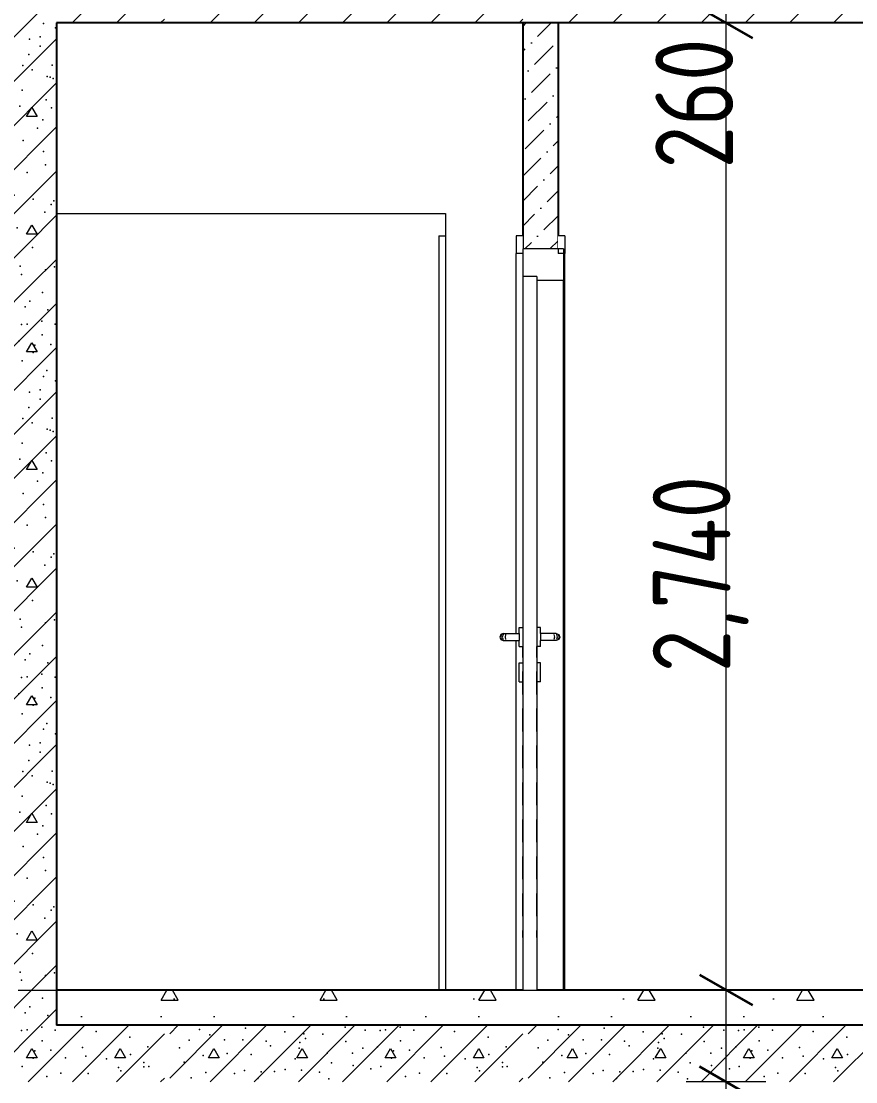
# Model space of a CAD drawing. Header units: millimetres. Extents: x 18162 to 7085488, y 72188 to 247925.
# Drawn here: x 3678329 to 3680692, y 133858 to 136863 of the extents above; entities that cross this region are included whole.
import ezdxf

# ---------------------------------------------------------------- set-up
doc = ezdxf.new("R2010")
doc.units = ezdxf.units.MM
doc.header["$MEASUREMENT"] = 0
doc.linetypes.add('Dot & Dashed', pattern=[670.277762, 317.5, -176.388889, 0, -176.388874])
doc.linetypes.add('Wipeout_Contour', pattern=[1000, 0, -1000])
doc.layers.add('Archicad Doors', color=7, linetype='Continuous')
doc.layers.add('Structural - Bearing', color=7, linetype='Continuous')
doc.styles.add('GENERATED_STYLE_3', font='', dxfattribs={"width": 0.8})
doc.styles.get('GENERATED_STYLE_3').set_extended_font_data('ISOCPEUR MON')
doc.dimstyles.new('GENERATED_STYLE__5', dxfattribs={"dimtxt": 220.000005, "dimasz": 114, "dimexe": 0.18, "dimexo": 150, "dimgap": 0, "dimtad": 1, "dimdec": 0, "dimzin": 0, "dimdsep": 46, "dimtxsty": 'GENERATED_STYLE_3', "dimblk": 'ARROWHEAD_2', "dimblk1": 'ARROWHEAD_2', "dimblk2": 'ARROWHEAD_2', "dimcen": 0.09, "dimclrd": 13, "dimclre": 13, "dimclrt": 13, "dimadec": 0, "dimazin": 0, "dimtfac": 1, "dimtdec": 4, "dimtmove": 0, "dimatfit": 3, "dimfxl": 1, "dimtolj": 1, "dimtzin": 0, "dimarcsym": 0})

# ---------------------------------------------------------------- blocks, each defined once
blk = doc.blocks.new('*X936', base_point=(3761974.7, 95118))
at = {"layer": 'Structural - Bearing', "color": 7, "linetype": 'Continuous', "lineweight": 9}
for p, q in [((3678229.1, 133863.3), (3678383.8, 134018)), ((3678348.8, 133858), (3678508.8, 134018)), ((3678473.8, 133858), (3678633.8, 134018)), ((3678598.8, 133858), (3678734.4, 133993.6)), ((3678749.5, 133993.6), (3678773.9, 134018)), ((3678749.5, 133868.6), (3678898.9, 134018)), ((3678863.9, 133858), (3679023.9, 134018)), ((3678988.9, 133858), (3679148.9, 134018)), ((3679113.9, 133858), (3679273.9, 134018)), ((3679238.9, 133858), (3679398.9, 134018)), ((3679363.9, 133858), (3679523.9, 134018)), ((3679488.9, 133858), (3679648.9, 134018)), ((3679613.9, 133858), (3679749.5, 133993.6)), ((3679764.7, 133993.6), (3679789, 134018)), ((3679764.7, 133868.6), (3679914, 134018)), ((3679879, 133858), (3680039, 134018)), ((3680004, 133858), (3680164, 134018)), ((3680129, 133858), (3680289, 134018)), ((3680254, 133858), (3680414, 134018)), ((3680379, 133858), (3680539, 134018)), ((3680504, 133858), (3680664, 134018)), ((3680629, 133858), (3680764.7, 133993.6)), ((3678344.3, 133926), (3678359.4, 133952)), ((3678359.4, 133952), (3678374.3, 133925.9)), ((3678594.3, 133926), (3678609.4, 133952)), ((3678609.4, 133952), (3678624.3, 133925.9)), ((3678859.4, 133926), (3678874.5, 133952)), ((3678874.5, 133952), (3678889.4, 133925.9)), ((3679109.4, 133926), (3679124.5, 133952)), ((3679124.5, 133952), (3679139.4, 133925.9)), ((3679359.4, 133926), (3679374.5, 133952)), ((3679374.5, 133952), (3679389.4, 133925.9)), ((3679609.4, 133926), (3679624.5, 133952)), ((3679624.5, 133952), (3679639.4, 133925.9)), ((3679874.5, 133926), (3679889.7, 133952)), ((3679889.7, 133952), (3679904.6, 133925.9)), ((3680124.5, 133926), (3680139.7, 133952)), ((3680139.7, 133952), (3680154.6, 133925.9)), ((3680374.5, 133926), (3680389.7, 133952)), ((3680389.7, 133952), (3680404.6, 133925.9)), ((3680624.5, 133926), (3680639.7, 133952)), ((3680639.7, 133952), (3680654.6, 133925.9)), ((3678374.3, 133925.9), (3678344.3, 133926)), ((3678624.3, 133925.9), (3678594.3, 133926)), ((3678889.4, 133925.9), (3678859.4, 133926)), ((3679139.4, 133925.9), (3679109.4, 133926)), ((3679389.4, 133925.9), (3679359.4, 133926)), ((3679639.4, 133925.9), (3679609.4, 133926)), ((3679904.6, 133925.9), (3679874.5, 133926)), ((3680154.6, 133925.9), (3680124.5, 133926)), ((3680404.6, 133925.9), (3680374.5, 133926)), ((3680654.6, 133925.9), (3680624.5, 133926)), ((3678723.8, 133858), (3678734.4, 133868.6)), ((3679738.9, 133858), (3679749.5, 133868.6))]:
    blk.add_line(p, q, dxfattribs=at)
for p in [(3678330.2, 134003.4), (3678345.6, 134005), (3678387.4, 134012.7), (3678425.6, 134004.5), (3678541.1, 134000.3), (3678834.2, 134005.8), (3678964.3, 134009.7), (3679075, 133999.4), (3679129, 133994.2), (3679246.2, 134012.6), (3679303, 134004.5), (3679345.3, 134003.4), (3679360.8, 134005), (3679402.5, 134012.7), (3679440.8, 134004.5), (3679556.2, 134000.3), (3679849.4, 134005.8), (3679979.4, 134009.7), (3680090.2, 133999.4), (3680144.1, 133994.2), (3680261.3, 134012.6), (3680318.1, 134004.5), (3680360.4, 134003.4), (3680375.9, 134005), (3680417.6, 134012.7), (3680455.9, 134004.5), (3680571.4, 134000.3), (3678388.1, 133974.2), (3678636.2, 133984.9), (3678804.6, 133975.8), (3678863.4, 133991.3), (3678904.9, 133977.2), (3678956.6, 133976.8), (3679022.3, 133972.9), (3679118.2, 133969.4), (3679134.1, 133980.6), (3679183.1, 133992.6), (3679248, 133972.5), (3679403.2, 133974.2), (3679651.3, 133984.9), (3679819.7, 133975.8), (3679878.5, 133991.3), (3679920, 133977.2), (3679971.8, 133976.8), (3680037.4, 133972.9), (3680133.3, 133969.4), (3680149.2, 133980.6), (3680198.2, 133992.6), (3680263.1, 133972.5), (3680418.3, 133974.2), (3680666.4, 133984.9), (3678367.7, 133945.3), (3678412.8, 133947.2), (3678502.8, 133954.9), (3678638.1, 133935), (3678687.1, 133956.9), (3678777.6, 133954.3), (3678912.1, 133938.2), (3678979.7, 133935), (3679035.2, 133959.5), (3679116.3, 133953), (3679195.4, 133939.5), (3679266.9, 133938.8), (3679296.5, 133953), (3679337.8, 133956.9), (3679382.8, 133945.3), (3679428, 133947.2), (3679517.9, 133954.9), (3679653.2, 133935), (3679702.2, 133956.9), (3679792.7, 133954.3), (3679927.3, 133938.2), (3679994.9, 133935), (3680050.4, 133959.5), (3680131.4, 133953), (3680210.5, 133939.5), (3680282, 133938.8), (3680311.7, 133953), (3680352.9, 133956.9), (3680397.9, 133945.3), (3680443.1, 133947.2), (3680533, 133954.9), (3680668.4, 133935), (3678362.5, 133924.7), (3678454.5, 133926), (3678512.4, 133930.3), (3678570.7, 133922.9), (3678676.3, 133912.3), (3678790.6, 133913.8), (3678844.5, 133932.4), (3679104.3, 133923.1), (3679207.7, 133911.8), (3679268.6, 133903.7), (3679377.7, 133924.7), (3679469.6, 133926), (3679527.5, 133930.3), (3679585.9, 133922.9), (3679691.5, 133912.3), (3679805.7, 133913.8), (3679859.7, 133932.4), (3680119.4, 133923.1), (3680222.8, 133911.8), (3680283.8, 133903.7), (3680392.8, 133924.7), (3680484.7, 133926), (3680542.7, 133930.3), (3680601, 133922.9), (3678331.8, 133900.9), (3678402, 133872.8), (3678441.5, 133882.9), (3678518.7, 133881.4), (3678604.6, 133898.3), (3678611.4, 133889.1), (3678676.5, 133900.5), (3678690.3, 133901.5), (3678852.1, 133884.5), (3678933, 133881.8), (3678961.7, 133889.9), (3679008.4, 133886), (3679046.3, 133887), (3679076.3, 133892.5), (3679122.7, 133891.2), (3679173.8, 133885.7), (3679319.3, 133894.8), (3679347, 133900.9), (3679417.2, 133872.8), (3679456.6, 133882.9), (3679533.8, 133881.4), (3679619.7, 133898.3), (3679626.6, 133889.1), (3679691.6, 133900.5), (3679705.4, 133901.5), (3679867.2, 133884.5), (3679948.1, 133881.8), (3679976.8, 133889.9), (3680023.6, 133886), (3680061.4, 133887), (3680091.5, 133892.5), (3680137.8, 133891.2), (3680188.9, 133885.7), (3680334.5, 133894.8), (3680362.1, 133900.9), (3680432.3, 133872.8), (3680471.7, 133882.9), (3680549, 133881.4), (3680634.9, 133898.3), (3680641.7, 133889.1), (3678810.6, 133869), (3678999.2, 133867.5), (3679200.4, 133866.2), (3679825.8, 133869), (3680014.3, 133867.5), (3680215.5, 133866.2)]:
    blk.add_point(p, dxfattribs=at)
blk = doc.blocks.new('*X949', base_point=(3761974.7, 95118))
at = {"layer": 'Structural - Bearing', "color": 7, "linetype": 'Continuous', "lineweight": 9}
for p, q in [((3678348.7, 136858), (3678508.7, 137018)), ((3678473.7, 136858), (3678633.7, 137018)), ((3678863.9, 136858), (3679023.9, 137018)), ((3678988.9, 136858), (3679148.9, 137018)), ((3679113.9, 136858), (3679273.9, 137018)), ((3679238.9, 136858), (3679398.9, 137018)), ((3679363.9, 136858), (3679523.9, 137018)), ((3679488.9, 136858), (3679648.9, 137018)), ((3679879, 136858), (3680039, 137018)), ((3680004, 136858), (3680164, 137018)), ((3680129, 136858), (3680289, 137018)), ((3680254, 136858), (3680414, 137018)), ((3680379, 136858), (3680539, 137018)), ((3680504, 136858), (3680664, 137018)), ((3678598.7, 136858), (3678734.4, 136993.7)), ((3679613.9, 136858), (3679749.5, 136993.7)), ((3680629, 136858), (3680764.7, 136993.7)), ((3678723.7, 136858), (3678734.4, 136868.7)), ((3679738.9, 136858), (3679749.5, 136868.7))]:
    blk.add_line(p, q, dxfattribs=at)
blk = doc.blocks.new('*X1012', base_point=(3761974.7, 95118))
at = {"layer": 'Structural - Bearing', "color": 7, "linetype": 'Continuous', "lineweight": 9}
for p, q in [((3678229.1, 136738.3), (3678348.7, 136858)), ((3678229.1, 136613.3), (3678429.1, 136813.3)), ((3678234.4, 136785.4), (3678229.1, 136776)), ((3678229.1, 136759.3), (3678249.5, 136759.4)), ((3678249.5, 136759.4), (3678234.4, 136785.4)), ((3678229.1, 136488.3), (3678429.1, 136688.3)), ((3678344.3, 136592.7), (3678359.4, 136618.7)), ((3678359.4, 136618.7), (3678374.3, 136592.7)), ((3678374.3, 136592.7), (3678344.3, 136592.7)), ((3678229.1, 136363.3), (3678429.1, 136563.3)), ((3678234.4, 136452), (3678229.1, 136442.7)), ((3678229.1, 136238.3), (3678429.1, 136438.3)), ((3678249.5, 136426), (3678234.4, 136452)), ((3678229.1, 136426), (3678249.5, 136426)), ((3678234.4, 136118.7), (3678429.1, 136313.3)), ((3678344.3, 136259.4), (3678359.4, 136285.4)), ((3678359.4, 136285.4), (3678374.3, 136259.3)), ((3678374.3, 136259.3), (3678344.3, 136259.4)), ((3678359.4, 136118.7), (3678429.1, 136188.3)), ((3678229.1, 135988.3), (3678359.4, 136118.7)), ((3678229.1, 136113.3), (3678234.4, 136118.7)), ((3678234.4, 136118.7), (3678229.1, 136109.3)), ((3678249.5, 136092.7), (3678234.4, 136118.7)), ((3678229.1, 136092.7), (3678249.5, 136092.7)), ((3678229.1, 135863.3), (3678429.1, 136063.3)), ((3678344.3, 135926), (3678359.4, 135952)), ((3678359.4, 135952), (3678374.3, 135926)), ((3678229.1, 135738.3), (3678429.1, 135938.3)), ((3678374.3, 135926), (3678344.3, 135926)), ((3678229.1, 135613.3), (3678429.1, 135813.3)), ((3678234.4, 135785.3), (3678229.1, 135776)), ((3678249.5, 135759.3), (3678234.4, 135785.3)), ((3678229.1, 135759.3), (3678249.5, 135759.3)), ((3678229.1, 135488.3), (3678429.1, 135688.3)), ((3678344.3, 135592.7), (3678359.4, 135618.7)), ((3678359.4, 135618.7), (3678374.3, 135592.6)), ((3678374.3, 135592.6), (3678344.3, 135592.7)), ((3678229.1, 135363.3), (3678429.1, 135563.3)), ((3678234.4, 135452), (3678229.1, 135442.7)), ((3678229.1, 135238.3), (3678429.1, 135438.3)), ((3678249.5, 135426), (3678234.4, 135452)), ((3678229.1, 135426), (3678249.5, 135426)), ((3678234.4, 135118.7), (3678429.1, 135313.3)), ((3678344.3, 135259.3), (3678359.4, 135285.3)), ((3678359.4, 135285.3), (3678374.3, 135259.3)), ((3678374.3, 135259.3), (3678344.3, 135259.3)), ((3678359.4, 135118.7), (3678429.1, 135188.3)), ((3678234.4, 135118.7), (3678229.1, 135109.3)), ((3678229.1, 134988.3), (3678359.4, 135118.6)), ((3678229.1, 135113.3), (3678234.4, 135118.6)), ((3678249.5, 135092.7), (3678234.4, 135118.7)), ((3678229.1, 135092.6), (3678249.5, 135092.7)), ((3678229.1, 134863.3), (3678429.1, 135063.3)), ((3678229.1, 134738.3), (3678429.1, 134938.3)), ((3678344.3, 134926), (3678359.4, 134952)), ((3678374.3, 134926), (3678344.3, 134926)), ((3678359.4, 134952), (3678374.3, 134926)), ((3678229.1, 134613.3), (3678429.1, 134813.3)), ((3678234.4, 134785.3), (3678229.1, 134776)), ((3678249.5, 134759.3), (3678234.4, 134785.3)), ((3678229.1, 134759.3), (3678249.5, 134759.3)), ((3678229.1, 134488.3), (3678429.1, 134688.3)), ((3678344.3, 134592.7), (3678359.4, 134618.7)), ((3678359.4, 134618.7), (3678374.3, 134592.6)), ((3678374.3, 134592.6), (3678344.3, 134592.7)), ((3678229.1, 134363.3), (3678429.1, 134563.3)), ((3678234.4, 134452), (3678229.1, 134442.7)), ((3678249.5, 134426), (3678234.4, 134452)), ((3678229.1, 134238.3), (3678429.1, 134438.3)), ((3678229.1, 134426), (3678249.5, 134426)), ((3678234.4, 134118.6), (3678429.1, 134313.3)), ((3678344.3, 134259.3), (3678359.4, 134285.3)), ((3678359.4, 134285.3), (3678374.3, 134259.3)), ((3678374.3, 134259.3), (3678344.3, 134259.3)), ((3678359.4, 134118.6), (3678429.1, 134188.3)), ((3678229.1, 134113.3), (3678234.4, 134118.6)), ((3678234.4, 134118.6), (3678229.1, 134109.3)), ((3678249.5, 134092.6), (3678234.4, 134118.6)), ((3678258.8, 134018), (3678359.4, 134118.6)), ((3678229.1, 134092.6), (3678249.5, 134092.6)), ((3678383.8, 134018), (3678429.1, 134063.3))]:
    blk.add_line(p, q, dxfattribs=at)
for p in [(3678256.9, 136852.6), (3678392, 136856.7), (3678292, 136846.1), (3678382.6, 136818.7), (3678426, 136844.3), (3678231.3, 136817.2), (3678352.5, 136812.3), (3678383.1, 136792.1), (3678241.5, 136776.6), (3678298.2, 136780.5), (3678350.3, 136768.6), (3678276.3, 136748.3), (3678333.6, 136737.1), (3678416.6, 136738), (3678287.4, 136718.3), (3678360, 136725.1), (3678402.8, 136706.8), (3678411, 136704.2), (3678419.8, 136700.6), (3678277.7, 136696), (3678332.1, 136667.4), (3678399.5, 136640.5), (3678251, 136611), (3678325.2, 136622.1), (3678415.2, 136617.2), (3678260.8, 136601.5), (3678279.5, 136588), (3678390.5, 136583.2), (3678232.8, 136560), (3678375, 136560.1), (3678334.3, 136524.7), (3678239, 136493.5), (3678391.7, 136493.5), (3678257.5, 136463.7), (3678290, 136462.6), (3678292, 136432.8), (3678345.6, 136434.8), (3678398.2, 136456.5), (3678283.6, 136409.3), (3678309.1, 136369.7), (3678260.7, 136365.3), (3678300.8, 136340.6), (3678362.6, 136359.1), (3678413.8, 136344.1), (3678421.4, 136353.8), (3678395.7, 136321.5), (3678282.3, 136280.3), (3678317.8, 136277.2), (3678263.7, 136227.7), (3678295.2, 136218), (3678295.2, 136218), (3678361.1, 136221.6), (3678325.6, 136169), (3678398.1, 136158.7), (3678423.5, 136166.7), (3678330.2, 136145.8), (3678272.5, 136086.9), (3678353.5, 136070.2), (3678389.6, 136094.7), (3678266.8, 136046.7), (3678279.2, 136037.5), (3678292.6, 136041.6), (3678294.7, 136057.6), (3678340.6, 136053.5), (3678404.6, 136045.4), (3678231.1, 136012.7), (3678387.4, 136012.7), (3678287.9, 136004.6), (3678330.2, 136003.5), (3678345.6, 136005), (3678425.6, 136004.6), (3678232.8, 135972.6), (3678281.4, 135953), (3678322.6, 135956.9), (3678388.1, 135974.2), (3678412.8, 135947.2), (3678251.8, 135938.9), (3678362.5, 135924.7), (3678367.7, 135945.3), (3678253.5, 135903.7), (3678304.2, 135894.9), (3678331.8, 135900.9), (3678392, 135856.7), (3678402, 135872.9), (3678256.9, 135852.6), (3678292, 135846.1), (3678426, 135844.3), (3678231.3, 135817.2), (3678352.5, 135812.2), (3678382.6, 135818.7), (3678241.5, 135776.6), (3678298.2, 135780.5), (3678350.3, 135768.6), (3678383.1, 135792.1), (3678276.3, 135748.3), (3678333.6, 135737.1), (3678416.6, 135738), (3678287.4, 135718.3), (3678360, 135725.1), (3678402.8, 135706.8), (3678277.7, 135696), (3678411, 135704.2), (3678419.8, 135700.6), (3678332.1, 135667.4), (3678325.2, 135622.1), (3678399.5, 135640.5), (3678415.2, 135617.1), (3678251, 135610.9), (3678260.8, 135601.5), (3678279.5, 135588), (3678232.8, 135560), (3678375, 135560.1), (3678390.5, 135583.2), (3678334.3, 135524.6), (3678239, 135493.5), (3678391.7, 135493.5), (3678257.5, 135463.7), (3678290, 135462.6), (3678398.2, 135456.4), (3678283.6, 135409.3), (3678292, 135432.8), (3678345.6, 135434.8), (3678260.7, 135365.3), (3678309.1, 135369.7), (3678362.6, 135359.1), (3678421.4, 135353.8), (3678300.8, 135340.5), (3678395.7, 135321.5), (3678413.8, 135344.1), (3678282.3, 135280.3), (3678317.8, 135277.2), (3678263.7, 135227.7), (3678295.2, 135218), (3678295.2, 135218), (3678361.1, 135221.5), (3678325.6, 135169), (3678423.5, 135166.7), (3678330.2, 135145.8), (3678398.1, 135158.7), (3678272.5, 135086.9), (3678389.6, 135094.6), (3678266.8, 135046.7), (3678294.7, 135057.5), (3678340.6, 135053.5), (3678353.5, 135070.2), (3678404.6, 135045.4), (3678279.2, 135037.5), (3678292.6, 135041.5), (3678231.1, 135012.7), (3678287.9, 135004.5), (3678330.2, 135003.5), (3678345.6, 135005), (3678387.4, 135012.7), (3678425.6, 135004.5), (3678232.8, 134972.6), (3678322.6, 134956.9), (3678388.1, 134974.2), (3678251.8, 134938.9), (3678281.4, 134953), (3678362.5, 134924.7), (3678367.7, 134945.3), (3678412.8, 134947.2), (3678253.5, 134903.7), (3678304.2, 134894.9), (3678331.8, 134900.9), (3678402, 134872.8), (3678256.9, 134852.6), (3678292, 134846), (3678392, 134856.7), (3678426, 134844.3), (3678231.3, 134817.1), (3678352.5, 134812.2), (3678382.6, 134818.7), (3678241.5, 134776.6), (3678298.2, 134780.5), (3678383.1, 134792.1), (3678276.3, 134748.3), (3678350.3, 134768.6), (3678287.4, 134718.3), (3678333.6, 134737.1), (3678360, 134725.1), (3678416.6, 134738), (3678277.7, 134695.9), (3678402.8, 134706.8), (3678411, 134704.1), (3678419.8, 134700.6), (3678332.1, 134667.4), (3678399.5, 134640.5), (3678251, 134610.9), (3678260.8, 134601.5), (3678325.2, 134622.1), (3678415.2, 134617.1), (3678279.5, 134587.9), (3678390.5, 134583.1), (3678232.8, 134560), (3678375, 134560), (3678334.3, 134524.6), (3678239, 134493.5), (3678391.7, 134493.4), (3678257.5, 134463.6), (3678290, 134462.6), (3678398.2, 134456.4), (3678292, 134432.8), (3678345.6, 134434.8), (3678283.6, 134409.2), (3678260.7, 134365.2), (3678309.1, 134369.7), (3678362.6, 134359.1), (3678421.4, 134353.8), (3678300.8, 134340.5), (3678413.8, 134344.1), (3678395.7, 134321.5), (3678282.3, 134280.3), (3678317.8, 134277.2), (3678263.7, 134227.7), (3678295.2, 134218), (3678295.2, 134218), (3678361.1, 134221.5), (3678325.6, 134169), (3678330.2, 134145.8), (3678398.1, 134158.7), (3678423.5, 134166.7), (3678272.5, 134086.9), (3678389.6, 134094.6), (3678294.7, 134057.5), (3678340.6, 134053.5), (3678353.5, 134070.2), (3678266.8, 134046.7), (3678279.2, 134037.4), (3678292.6, 134041.5), (3678404.6, 134045.4)]:
    blk.add_point(p, dxfattribs=at)
blk = doc.blocks.new('*D1109', base_point=(3761974.7, 95118))
at = {"color": 12, "linetype": 'Continuous', "lineweight": 35}
for p, q in [((3680249.8, 133901.3), (3680399.8, 133814.7)), ((3680249.8, 131161.3), (3680399.8, 131074.7))]:
    blk.add_line(p, q, dxfattribs=at)
at = {"color": 13, "linetype": 'Continuous', "lineweight": 13}
for p, q in [((3680437.3, 133858), (3680212.3, 133858)), ((3680324.8, 131118), (3680324.8, 133858)), ((3680437.3, 131118), (3680212.3, 131118)), ((3680324.8, 130858), (3680324.8, 131118))]:
    blk.add_line(p, q, dxfattribs=at)
at = {"color": 13, "lineweight": 13, "char_height": 220, "attachment_point": 7, "rotation": 90, "style": 'GENERATED_STYLE_3'}
for s, insert in [('\\A1;{\\pql;\\fISOCPEUR MON|b0|i0|c0|p0;\\W0.800000;260}', (3680344.7, 133445.8)), ('\\A1;{\\pql;\\fISOCPEUR MON|b0|i0|c0|p0;\\W0.800000;2,740}', (3680388.6, 132018.2))]:
    blk.add_mtext(s, dxfattribs=dict(at, insert=insert))
blk = doc.blocks.new('ARROWHEAD_2')
at = {"color": 0, "linetype": 'Continuous', "lineweight": 0}
for p, q in [((-0.378, -0.655), (0.378, 0.655)), ((0, 0), (-1, 0))]:
    blk.add_line(p, q, dxfattribs=at)
blk = doc.blocks.new('*D1110', base_point=(3761974.7, 95118))
at = {"color": 12, "linetype": 'Continuous', "lineweight": 35}
for p, q in [((3680249.8, 134161.3), (3680399.8, 134074.7)), ((3680249.8, 133901.3), (3680399.8, 133814.7))]:
    blk.add_line(p, q, dxfattribs=at)
at = {"color": 13, "linetype": 'Continuous', "lineweight": 13}
blk.add_line((3680324.8, 133858), (3680324.8, 134118), dxfattribs=at)
blk = doc.blocks.new('*D1111', base_point=(3761974.7, 95118))
at = {"color": 12, "linetype": 'Continuous', "lineweight": 35}
for p, q in [((3680249.8, 136901.3), (3680399.8, 136814.7)), ((3680249.8, 134161.3), (3680399.8, 134074.7))]:
    blk.add_line(p, q, dxfattribs=at)
at = {"color": 13, "linetype": 'Continuous', "lineweight": 13}
for p, q in [((3680437.3, 136858), (3680212.3, 136858)), ((3680324.8, 134118), (3680324.8, 136858)), ((3680437.3, 134118), (3680212.3, 134118)), ((3680324.8, 133858), (3680324.8, 134118))]:
    blk.add_line(p, q, dxfattribs=at)
at = {"color": 13, "lineweight": 13, "char_height": 220, "attachment_point": 7, "rotation": 90, "style": 'GENERATED_STYLE_3'}
for s, insert in [('\\A1;{\\pql;\\fISOCPEUR MON|b0|i0|c0|p0;\\W0.800000;260}', (3680344.7, 136445.8)), ('\\A1;{\\pql;\\fISOCPEUR MON|b0|i0|c0|p0;\\W0.800000;2,740}', (3680388.6, 135018.2))]:
    blk.add_mtext(s, dxfattribs=dict(at, insert=insert))
blk = doc.blocks.new('*D1112', base_point=(3761974.7, 95118))
at = {"color": 12, "linetype": 'Continuous', "lineweight": 35}
for p, q in [((3680249.8, 137161.3), (3680399.8, 137074.7)), ((3680249.8, 136901.3), (3680399.8, 136814.7))]:
    blk.add_line(p, q, dxfattribs=at)
at = {"color": 13, "linetype": 'Continuous', "lineweight": 13}
blk.add_line((3680324.8, 136858), (3680324.8, 137118), dxfattribs=at)
blk = doc.blocks.new('*D1113', base_point=(3761974.7, 95118))
at = {"color": 12, "linetype": 'Continuous', "lineweight": 35}
for p, q in [((3680249.8, 139901.3), (3680399.8, 139814.7)), ((3680249.8, 137161.3), (3680399.8, 137074.7))]:
    blk.add_line(p, q, dxfattribs=at)
at = {"color": 13, "linetype": 'Continuous', "lineweight": 13}
for p, q in [((3680437.3, 139858), (3680212.3, 139858)), ((3680324.8, 137118), (3680324.8, 139858)), ((3680437.3, 137118), (3680212.3, 137118)), ((3680324.8, 136858), (3680324.8, 137118))]:
    blk.add_line(p, q, dxfattribs=at)
at = {"color": 13, "lineweight": 13, "char_height": 220, "attachment_point": 7, "rotation": 90, "style": 'GENERATED_STYLE_3'}
for s, insert in [('\\A1;{\\pql;\\fISOCPEUR MON|b0|i0|c0|p0;\\W0.800000;260}', (3680344.7, 139445.8)), ('\\A1;{\\pql;\\fISOCPEUR MON|b0|i0|c0|p0;\\W0.800000;2,740}', (3680388.6, 138018.2))]:
    blk.add_mtext(s, dxfattribs=dict(at, insert=insert))

msp = doc.modelspace()

# ---------------------------------------------------------------- hatches: boundary and pattern name
at = {"layer": 'Structural - Bearing', "linetype": 'Continuous', "lineweight": 9}
h = msp.add_hatch(dxfattribs=at)
h.set_pattern_fill('Dot___Dashed_0003', style=0, pattern_type=2)
h.set_pattern_definition([(45, (3761974.73, 95118.01), (-70.71068, 70.71068), [75, -25, 0, -25]), (45, (3761983.57, 95197.56), (-70.71068, 70.71068), [75, -25, 0, -25])])
h.paths.add_polyline_path([(3679749.1, 136858), (3679749.1, 136218), (3679849.1, 136218), (3679849.1, 136858)])
h = msp.add_hatch(dxfattribs=at)
h.set_pattern_fill('Lightweight_Concrete_0003', style=0, pattern_type=2)
h.set_pattern_definition([(0, (3761974.7, 95118), (0, 779.423), [48.75, -401.25]), (0, (3762199.7, 95507.7), (0, 779.423), [48.75, -401.25]), (60, (3761974.7, 95118), (-675, 389.7114), [48.75, -401.25]), (60, (3762424.7, 95118), (-675, 389.7114), [48.75, -401.25]), (120, (3762023.5, 95118), (675, 389.7114), [48.75, -401.25]), (120, (3762473.5, 95118), (675, 389.7114), [48.75, -401.25]), (0, (3761974.73, 95193), (0, 150), [0, -150, 0, -225]), (45, (3762049.73, 95193), (-106.06602, 106.06602), [0, -112.5, 0, -187.5])])
h.paths.add_polyline_path([(3678429.1, 134018), (3683229.1, 134018), (3683229.1, 134118), (3678429.1, 134118)])

# ---------------------------------------------------------------- linework, layer by layer
at = {"layer": 'Archicad Doors', "color": 7, "linetype": 'Continuous', "lineweight": 9}
for p, q in [((3678429.1, 136318), (3679530.4, 136318)), ((3679530.4, 136318), (3679530.4, 134118)), ((3679511.4, 136255), (3679511.4, 134118)), ((3679511.4, 136255), (3679530.4, 136255)), ((3679687, 135125.1), (3679684.1, 135118)), ((3679684.1, 135118), (3679687, 135110.9)), ((3679688.5, 135125.1), (3679685.8, 135118)), ((3679685.8, 135118), (3679688.5, 135110.9)), ((3679694.1, 135128), (3679687, 135125.1)), ((3679687, 135110.9), (3679694.1, 135108)), ((3679693.4, 135125.1), (3679691.2, 135118)), ((3679691.2, 135118), (3679693.4, 135110.9)), ((3679694.1, 135128), (3679695.2, 135128)), ((3679694.1, 135108), (3679695.2, 135108)), ((3679695.2, 135128), (3679698.4, 135128)), ((3679695.2, 135108), (3679698.4, 135108)), ((3679698.4, 135128), (3679703.3, 135128)), ((3679698.4, 135108), (3679703.3, 135108)), ((3679700.6, 135125.1), (3679699.4, 135118)), ((3679699.4, 135118), (3679700.6, 135110.9)), ((3679703.3, 135128), (3679709.1, 135128)), ((3679703.3, 135108), (3679709.1, 135108)), ((3679730.1, 134118), (3679730.1, 135108)), ((3679834.8, 135128), (3679829.1, 135128)), ((3679834.8, 135108), (3679829.1, 135108)), ((3679839.7, 135128), (3679834.8, 135128)), ((3679839.7, 135108), (3679834.8, 135108)), ((3679837.6, 135125.1), (3679838.7, 135118)), ((3679838.7, 135118), (3679837.6, 135110.9)), ((3679842.9, 135128), (3679839.7, 135128)), ((3679842.9, 135108), (3679839.7, 135108)), ((3679844.1, 135128), (3679842.9, 135128)), ((3679844.1, 135108), (3679842.9, 135108)), ((3679844.1, 135128), (3679851.1, 135125.1)), ((3679851.1, 135110.9), (3679844.1, 135108)), ((3679844.8, 135125.1), (3679846.9, 135118)), ((3679846.9, 135118), (3679844.8, 135110.9)), ((3679849.6, 135125.1), (3679852.3, 135118)), ((3679852.3, 135118), (3679849.6, 135110.9)), ((3679851.1, 135125.1), (3679854.1, 135118)), ((3679854.1, 135118), (3679851.1, 135110.9))]:
    msp.add_line(p, q, dxfattribs=at)
at = {"layer": 'Structural - Bearing', "color": 7, "linetype": 'Continuous', "lineweight": 25}
for p, q in [((3679749.1, 136858), (3678429.1, 136858)), ((3678429.1, 136858), (3678429.1, 134118)), ((3679849.1, 136858), (3679749.1, 136858)), ((3683229.1, 136858), (3679849.1, 136858)), ((3678429.1, 134118), (3678429.1, 134018)), ((3683229.1, 134018), (3678429.1, 134018))]:
    msp.add_line(p, q, dxfattribs=at)
at = {"layer": 'Structural - Bearing', "color": 7, "linetype": 'Continuous', "lineweight": 25, "flags": 128}
for points in [[(3679749.1, 136858), (3679749.1, 136255), (3679749.1, 136218)], [(3679849.1, 136858), (3679849.1, 136255), (3679849.1, 136218)], [(3683229.1, 134118), (3679789.1, 134118), (3679749.1, 134118), (3678429.1, 134118)]]:
    msp.add_lwpolyline(points, dxfattribs=at)

# ---------------------------------------------------------------- block references
at = {"layer": 'Structural - Bearing', "lineweight": 0}
for name in ['*X949', '*X1012', '*X936']:
    msp.add_blockref(name, (3761974.7, 95118), dxfattribs=at)

# ---------------------------------------------------------------- dimensions: what is measured, and where the dimension line sits
at = {"color": 13, "linetype": 'Continuous', "lineweight": 13}
for base, p1, p2, picture, middle in [((3680324.8, 139858), (3676329.1, 137118), (3674429.1, 139858), '*D1113', (3680170.8, 138386.7)), ((3680324.8, 137118), (3674429.1, 136858), (3676329.1, 137118), '*D1112', (3680170.8, 136696.9)), ((3680324.8, 133858), (3676329.1, 131118), (3674429.1, 133858), '*D1109', (3680170.8, 132386.7))]:
    dim = msp.add_linear_dim(base=base, p1=p1, p2=p2, angle=90, dimstyle='GENERATED_STYLE__5', dxfattribs=at)
    dim.commit()
    dim.dimension.update_dxf_attribs({"geometry": picture, "text_midpoint": middle, "dimtype": 160, "text_rotation": 90})

# ---------------------------------------------------------------- next in the draw order: wipeouts: each hides what was drawn before it
at = {"color": 254, "linetype": 'Wipeout_Contour', "lineweight": 0, "ltscale": 14729041.6836846}
msp.add_wipeout([(3679730.1, 136205), (3679749.1, 136205), (3679749.1, 136255), (3679730.1, 136255)], dxfattribs=at).dxf.layer = 'Archicad Doors'
at = {"color": 254, "linetype": 'Wipeout_Contour', "lineweight": 0, "ltscale": 22094285.54488775}
msp.add_wipeout([(3679849.1, 136255), (3679849.1, 136218), (3679864.1, 136218), (3679864.1, 136205), (3679868.1, 136205), (3679868.1, 136255)], dxfattribs=at).dxf.layer = 'Archicad Doors'
at = {"color": 254, "linetype": 'Wipeout_Contour', "lineweight": 0, "ltscale": 14728997.88406367}
msp.add_wipeout([(3679749.1, 134118), (3679789.1, 134118), (3679789.1, 136140), (3679749.1, 136140)], dxfattribs=at).dxf.layer = 'Archicad Doors'

# ---------------------------------------------------------------- next in the draw order: linework, layer by layer
at = {"color": 8, "linetype": 'Dot & Dashed', "lineweight": 13}
msp.add_line((3658879.3, 134118), (3689916.5, 134118), dxfattribs=at)
at = {"layer": 'Archicad Doors', "color": 7, "linetype": 'Continuous', "lineweight": 9}
for p, q in [((3679730.1, 136255), (3679730.1, 136205)), ((3679749.1, 136255), (3679730.1, 136255)), ((3679868.1, 136255), (3679849.1, 136255)), ((3679730.1, 135128), (3679730.1, 136205)), ((3679749, 135991.2), (3679749, 135970.9)), ((3679789.2, 135991.2), (3679789.2, 135970.9)), ((3679749, 135930.6), (3679749, 135866.2)), ((3679789.2, 135930.6), (3679789.2, 135866.2)), ((3679749, 135825.9), (3679749, 135761.5)), ((3679789.2, 135825.9), (3679789.2, 135761.5)), ((3679749, 135721.2), (3679749, 135656.8)), ((3679789.2, 135721.2), (3679789.2, 135656.8)), ((3679749, 135616.5), (3679749, 135552.1)), ((3679789.2, 135616.5), (3679789.2, 135552.1)), ((3679749, 135511.8), (3679749, 135447.3)), ((3679789.2, 135511.8), (3679789.2, 135447.3)), ((3679749, 135407.1), (3679749, 135342.6)), ((3679789.2, 135407.1), (3679789.2, 135342.6)), ((3679749, 135302.4), (3679749, 135237.9)), ((3679789.2, 135302.4), (3679789.2, 135237.9)), ((3679749, 135197.7), (3679749, 135193.4)), ((3679789.2, 135197.7), (3679789.2, 135193.4)), ((3679749, 135193.4), (3679749, 135145)), ((3679789.2, 135193.4), (3679789.2, 135145.3)), ((3679739.1, 135141.4), (3679739.1, 135145)), ((3679739.1, 135145), (3679739.2, 135145)), ((3679739.1, 135131.5), (3679739.1, 135141.4)), ((3679739.2, 135145), (3679749, 135145)), ((3679749, 135145), (3679749.1, 135145)), ((3679789.2, 135145), (3679789.1, 135145)), ((3679799, 135145), (3679789.2, 135145)), ((3679799.1, 135145), (3679799, 135145)), ((3679799.1, 135141.4), (3679799.1, 135145)), ((3679799.1, 135131.5), (3679799.1, 135141.4)), ((3679709.1, 135128), (3679739.1, 135128)), ((3679709.1, 135108), (3679739.1, 135108)), ((3679739.1, 135128), (3679739.1, 135131.5)), ((3679739.1, 135128), (3679739.1, 135125.1)), ((3679739.1, 135125.1), (3679739.1, 135118)), ((3679739.1, 135118), (3679739.1, 135110.9)), ((3679739.1, 135110.9), (3679739.1, 135108)), ((3679739.1, 135104.5), (3679739.1, 135108)), ((3679799.1, 135128), (3679799.1, 135131.5)), ((3679799.1, 135128), (3679799.1, 135125.1)), ((3679829.1, 135128), (3679799.1, 135128)), ((3679799.1, 135125.1), (3679799.1, 135118)), ((3679799.1, 135118), (3679799.1, 135110.9)), ((3679799.1, 135110.9), (3679799.1, 135108)), ((3679799.1, 135104.5), (3679799.1, 135108)), ((3679829.1, 135108), (3679799.1, 135108)), ((3679739.1, 135094.6), (3679739.1, 135104.5)), ((3679739.1, 135091), (3679739.1, 135094.6)), ((3679739.1, 135091), (3679739.2, 135091)), ((3679739.2, 135091), (3679749, 135091)), ((3679749, 135091), (3679749.1, 135091)), ((3679749, 135064.6), (3679749, 135091)), ((3679789.2, 135091), (3679789.1, 135091)), ((3679789.2, 135064.6), (3679789.2, 135091)), ((3679799, 135091), (3679789.2, 135091)), ((3679799.1, 135091), (3679799, 135091)), ((3679799.1, 135094.6), (3679799.1, 135104.5)), ((3679799.1, 135091), (3679799.1, 135094.6)), ((3679739.1, 135041.4), (3679739.1, 135045)), ((3679739.1, 135045), (3679739.2, 135045)), ((3679739.2, 135045), (3679749, 135045)), ((3679749, 135060.3), (3679749, 135064.6)), ((3679749, 135045), (3679749.1, 135045)), ((3679789.2, 135045), (3679789.1, 135045)), ((3679789.2, 135060.3), (3679789.2, 135064.6)), ((3679799, 135045), (3679789.2, 135045)), ((3679799.1, 135045), (3679799, 135045)), ((3679799.1, 135041.4), (3679799.1, 135045)), ((3679739.1, 135031.5), (3679739.1, 135041.4)), ((3679739.1, 135018), (3679739.1, 135031.5)), ((3679739.1, 135004.5), (3679739.1, 135018)), ((3679749, 134955.6), (3679749, 135020.1)), ((3679789.2, 134955.6), (3679789.2, 135020.1)), ((3679799.1, 135031.5), (3679799.1, 135041.4)), ((3679799.1, 135018), (3679799.1, 135031.5)), ((3679799.1, 135004.5), (3679799.1, 135018)), ((3679739.1, 134994.6), (3679739.1, 135004.5)), ((3679739.1, 134991), (3679739.1, 134994.6)), ((3679739.1, 134991), (3679739.2, 134991)), ((3679739.2, 134991), (3679749, 134991)), ((3679749, 134991), (3679749.1, 134991)), ((3679789.2, 134991), (3679789.1, 134991)), ((3679799, 134991), (3679789.2, 134991)), ((3679799.1, 134991), (3679799, 134991)), ((3679799.1, 134994.6), (3679799.1, 135004.5)), ((3679799.1, 134991), (3679799.1, 134994.6)), ((3679749, 134850.9), (3679749, 134915.4)), ((3679789.2, 134850.9), (3679789.2, 134915.4)), ((3679749, 134746.2), (3679749, 134810.7)), ((3679789.2, 134746.2), (3679789.2, 134810.7)), ((3679749, 134641.5), (3679749, 134706)), ((3679789.2, 134641.5), (3679789.2, 134706)), ((3679749, 134536.8), (3679749, 134601.3)), ((3679789.2, 134536.8), (3679789.2, 134601.3)), ((3679749, 134432.1), (3679749, 134496.6)), ((3679789.2, 134432.1), (3679789.2, 134496.6)), ((3679749, 134327.4), (3679749, 134391.8)), ((3679789.2, 134327.4), (3679789.2, 134391.8)), ((3679749, 134266.8), (3679749, 134287.1)), ((3679789.2, 134266.8), (3679789.2, 134287.1))]:
    msp.add_line(p, q, dxfattribs=at)

# ---------------------------------------------------------------- next in the draw order: dimensions: what is measured, and where the dimension line sits
at = {"color": 13, "linetype": 'Continuous', "lineweight": 13}
dim = msp.add_linear_dim(base=(3680324.8, 134118), p1=(3674429.1, 133858), p2=(3676329.1, 134118), angle=90, dimstyle='GENERATED_STYLE__5', dxfattribs=at)
dim.commit()
dim.dimension.update_dxf_attribs({"geometry": '*D1110', "text_midpoint": (3680170.8, 133696.9), "dimtype": 160, "text_rotation": 90})

# ---------------------------------------------------------------- next in the draw order: wipeouts: each hides what was drawn before it
at = {"color": 254, "linetype": 'Wipeout_Contour', "lineweight": 0, "ltscale": 22093914.46161363}
msp.add_wipeout([(3679749.1, 136218), (3679749.1, 136140), (3679789.1, 136140), (3679789.1, 136128), (3679864.1, 136128), (3679864.1, 136218)], dxfattribs=at).dxf.layer = 'Archicad Doors'

# ---------------------------------------------------------------- next in the draw order: linework, layer by layer
at = {"layer": 'Archicad Doors', "color": 7, "linetype": 'Continuous', "lineweight": 9}
for p, q in [((3679868.1, 136255), (3679868.1, 136205)), ((3679849.1, 136218), (3679849.1, 136205)), ((3679864.1, 136218), (3679864.1, 136128)), ((3679749.1, 136205), (3679730.1, 136205)), ((3679868.1, 136205), (3679849.1, 136205)), ((3679868.1, 134118), (3679868.1, 136205)), ((3679789.1, 136140), (3679749.1, 136140)), ((3679864.1, 136128), (3679789.1, 136128)), ((3679864.1, 134118), (3679864.1, 136128))]:
    msp.add_line(p, q, dxfattribs=at)
at = {"layer": 'Archicad Doors', "color": 7, "linetype": 'Continuous', "lineweight": 9, "flags": 128}
for points in [[(3679749.1, 136218), (3679749.1, 136205), (3679749.1, 136140), (3679749.1, 134118)], [(3679864.1, 136218), (3679849.1, 136218), (3679749.1, 136218)], [(3679789.1, 136140), (3679789.1, 136128), (3679789.1, 134118)]]:
    msp.add_lwpolyline(points, dxfattribs=at)

# ---------------------------------------------------------------- next in the draw order: dimensions: what is measured, and where the dimension line sits
at = {"color": 13, "linetype": 'Continuous', "lineweight": 13}
dim = msp.add_linear_dim(base=(3680324.8, 136858), p1=(3676329.1, 134118), p2=(3674429.1, 136858), angle=90, dimstyle='GENERATED_STYLE__5', dxfattribs=at)
dim.commit()
dim.dimension.update_dxf_attribs({"geometry": '*D1111', "text_midpoint": (3680170.8, 135386.7), "dimtype": 160, "text_rotation": 90})

doc.saveas('drawing.dxf')
